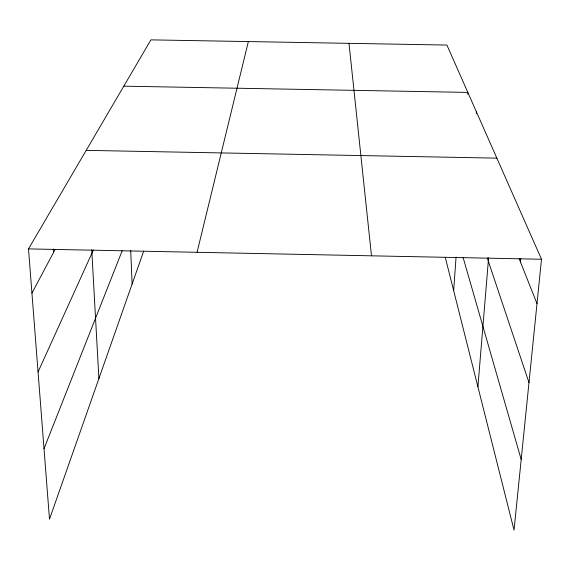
<?xml version="1.0" encoding="UTF-8"?>
<svg xmlns="http://www.w3.org/2000/svg" width="570" height="570" viewBox="0 0 570 570"><rect width="100%" height="100%" fill="white"/><g stroke="black" fill="none" stroke-linecap="round" stroke-linejoin="round"><path stroke-width="0.85" d="M453.663 290.636L456.057 257.127M467.699 94.164L467.828 92.404L123.797 86.17M476.264 113.551L476.392 111.805M477.909 386.816L488.604 257.668M520.417 261.901L520.752 258.367M143.676 251.121L49.49 519.206L28.5 248.898L150.907 39.864L446.923 45.059L541.5 259.25L514.033 530.136L445.234 257.205M197.07 252.303L248.356 41.574M44.018 448.704L122.244 250.601M38.055 371.961L93.359 250.031M31.934 293.137L55.19 249.361M86.205 150.366L496.855 158.139M28.5 248.898L541.5 259.25M519.12 258.645L537.004 303.603M487.207 257.882L528.989 382.613M463.054 257.269L521.194 459.52M348.997 43.341L371.49 255.823M53.295 248.94L53.537 252.467M91.727 249.667L98.902 378.566M130.715 250.572L132.119 284.017"/></g></svg>
